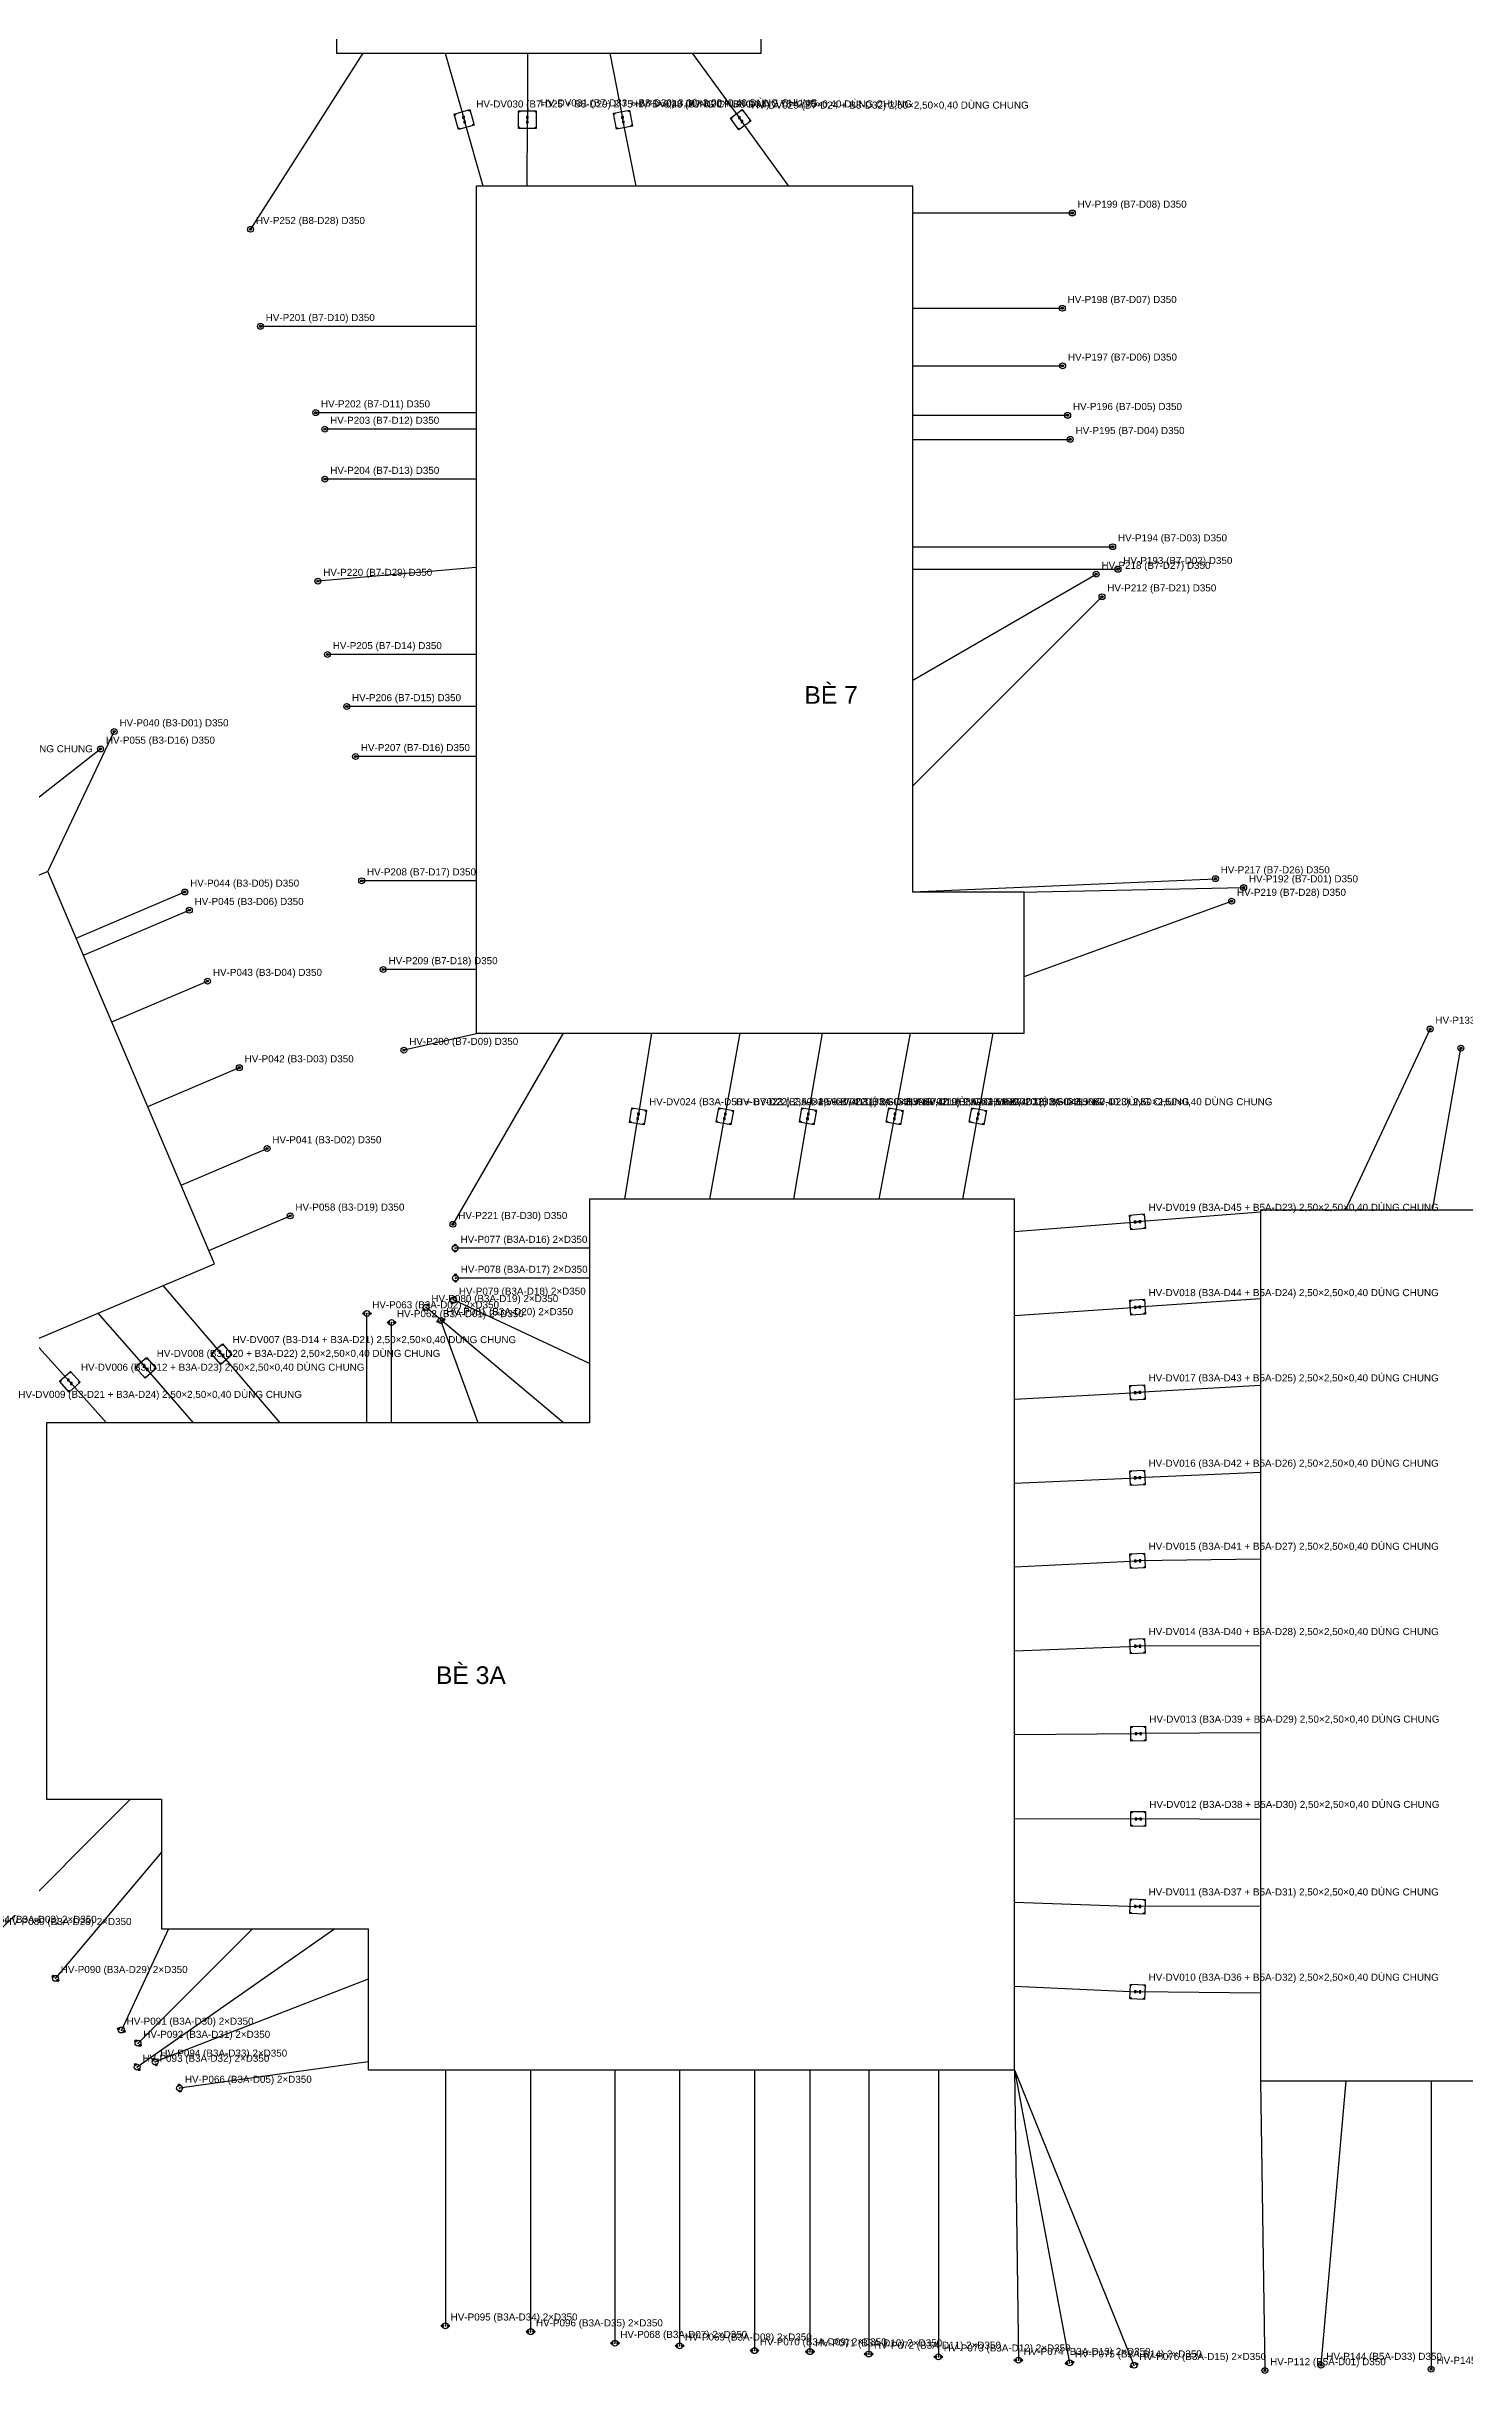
# Model space of a CAD drawing. Header units: metres. Extents: x -250 to 1222, y -294 to 420.
# Drawn here: x 12.6 to 253.8, y -292.6 to 102.9 of the extents above; entities that cross this region are included whole.
import ezdxf

# ---------------------------------------------------------------- set-up
doc = ezdxf.new("R2010")
doc.units = ezdxf.units.M
for name, color, linetype in [('01_BE_PIN', 4, 'Continuous'), ('02_DAY_NEO_BO', 3, 'Continuous'), ('03_DAY_NEO_DAY', 1, 'Continuous'), ('04_COC_KHOAN_NHOI_BO', 2, 'Continuous'), ('05_DE_NEO_VIT_XOAN', 6, 'Continuous'), ('06_TOA_DO_TEXT', 7, 'Continuous')]:
    doc.layers.add(name, color=color, linetype=linetype)
doc.styles.add('VN', font='arial.ttf')

msp = doc.modelspace()

# ---------------------------------------------------------------- linework, layer by layer
at = {"layer": '01_BE_PIN'}
for p, q in [((61.923, 281.789), (61.923, 101.789)), ((134.151, 101.789), (134.151, 167.784)), ((61.923, 101.789), (134.151, 101.789)), ((159.885, 79.189), (85.665, 79.189)), ((85.665, 79.189), (85.665, -64.811)), ((159.885, -40.811), (159.885, 79.189)), ((12.886, -37.296), (-1.842, -43.548)), ((41.2, -104.001), (12.886, -37.296)), ((178.855, -40.811), (159.885, -40.811)), ((178.855, -64.811), (178.855, -40.811)), ((85.665, -64.811), (178.855, -64.811)), ((104.939, -93.041), (104.939, -131.025)), ((177.171, -93.041), (104.939, -93.041)), ((177.171, -241.041), (177.171, -93.041)), ((401.135, -94.915), (219.028, -94.915)), ((219.028, -94.915), (219.028, -242.914)), ((-17.712, -129.008), (41.2, -104.001)), ((104.939, -131.025), (12.644, -131.025)), ((12.644, -131.025), (12.644, -195.043)), ((12.644, -195.043), (32.159, -195.043)), ((32.159, -195.043), (32.159, -217.041)), ((32.159, -217.041), (67.299, -217.041)), ((67.299, -217.041), (67.299, -241.041)), ((67.299, -241.041), (177.171, -241.041)), ((219.028, -242.914), (363.495, -242.914))]:
    msp.add_line(p, q, dxfattribs=at)
at = {"layer": '02_DAY_NEO_BO'}
for p, q in [((66.4, 101.79), (47.33, 71.85)), ((159.89, 74.62), (187.02, 74.62)), ((159.89, 58.42), (185.32, 58.42)), ((85.67, 55.35), (49, 55.35)), ((159.89, 48.63), (185.37, 48.63)), ((85.67, 40.67), (58.4, 40.67)), ((159.89, 40.23), (186.22, 40.23)), ((85.67, 37.88), (59.95, 37.88)), ((159.89, 36.14), (186.66, 36.14)), ((85.67, 29.37), (59.97, 29.37)), ((159.89, 17.89), (193.88, 17.89)), ((85.67, 14.38), (58.77, 12.03)), ((159.89, 14.05), (194.79, 14.05)), ((159.89, -4.78), (191.07, 13.22)), ((159.89, -22.78), (192.06, 9.39)), ((85.67, -0.42), (60.4, -0.42)), ((85.67, -9.27), (63.67, -9.27)), ((12.88, -37.3), (24.14, -13.54)), ((-4.58, -37.1), (21.83, -16.49)), ((85.67, -17.76), (65.17, -17.76)), ((85.67, -38.89), (66.21, -38.89)), ((159.89, -40.78), (211.34, -38.54)), ((17.7, -48.63), (36.15, -40.8)), ((178.28, -40.81), (216.14, -40.06)), ((178.86, -55.19), (214.1, -42.36)), ((18.93, -51.54), (36.91, -43.91)), ((85.67, -53.98), (69.88, -53.98)), ((23.74, -62.88), (40.02, -55.97)), ((86.23, -64.81), (73.39, -67.7)), ((100.48, -64.81), (81.73, -97.29)), ((233.47, -94.91), (247.84, -64.1)), ((29.85, -77.27), (45.42, -70.66)), ((248.22, -94.91), (253.08, -67.34)), ((35.52, -90.62), (50.13, -84.42)), ((40.23, -101.72), (54.04, -95.87)), ((104.94, -101.35), (82.12, -101.35)), ((104.94, -106.44), (82.15, -106.44)), ((104.94, -120.94), (81.83, -110.16)), ((67.1, -131.02), (67.1, -112.47)), ((71.3, -131.02), (71.3, -113.98)), ((100.52, -131.02), (77.16, -111.41)), ((86.02, -131.02), (79.69, -113.64)), ((26.89, -195.04), (4.62, -217.31)), ((32.16, -204.02), (14.16, -225.47)), ((33.39, -217.04), (25.36, -234.26)), ((61.64, -217.04), (28.05, -240.56)), ((47.64, -217.04), (28.19, -236.49)), ((67.3, -225.63), (31.09, -239.68)), ((67.3, -239.68), (35.26, -244.13)), ((80.44, -241.04), (80.44, -284.54)), ((94.94, -241.04), (94.94, -285.54)), ((109.27, -241.04), (109.27, -287.5)), ((120.26, -241.04), (120.26, -287.94)), ((132.99, -241.04), (132.99, -288.76)), ((142.42, -241.04), (142.42, -288.94)), ((152.41, -241.04), (152.41, -289.34)), ((164.26, -241.04), (164.26, -289.8)), ((177.17, -241.04), (177.85, -290.39)), ((177.17, -241.04), (186.56, -290.82)), ((177.17, -241.04), (197.5, -291.25)), ((219.03, -242.91), (219.74, -292.14)), ((233.52, -242.91), (229.29, -291.23)), ((248.02, -242.91), (248.02, -291.91))]:
    msp.add_line(p, q, dxfattribs=at)
at = {"layer": '03_DAY_NEO_DAY'}
for p, q in [((80.4, 101.79), (83.63, 90.49)), ((94.4, 101.79), (94.38, 90.49)), ((108.4, 101.79), (110.63, 90.49)), ((122.4, 101.79), (130.63, 90.49)), ((86.85, 79.19), (83.63, 90.49)), ((94.35, 79.19), (94.38, 90.49)), ((112.85, 79.19), (110.63, 90.49)), ((138.85, 79.19), (130.63, 90.49)), ((115.48, -64.81), (113.2, -78.93)), ((130.48, -64.81), (127.95, -78.93)), ((144.48, -64.81), (142.07, -78.93)), ((159.48, -64.81), (156.82, -78.93)), ((173.48, -64.81), (170.95, -78.93)), ((110.92, -93.04), (113.2, -78.93)), ((125.42, -93.04), (127.95, -78.93)), ((139.67, -93.04), (142.07, -78.93)), ((154.17, -93.04), (156.82, -78.93)), ((168.42, -93.04), (170.95, -78.93)), ((177.17, -98.54), (198.1, -96.88)), ((219.03, -95.22), (198.1, -96.88)), ((32.43, -107.72), (42.39, -119.37)), ((219.03, -109.97), (198.1, -111.38)), ((21.39, -112.41), (29.5, -121.71)), ((177.17, -112.79), (198.1, -111.38)), ((10.34, -117.1), (16.6, -124.06)), ((37.6, -131.02), (29.5, -121.71)), ((52.35, -131.02), (42.39, -119.37)), ((22.85, -131.02), (16.6, -124.06)), ((177.17, -127.04), (198.1, -125.88)), ((219.03, -124.72), (198.1, -125.88)), ((177.17, -141.29), (198.1, -140.38)), ((219.03, -139.47), (198.1, -140.38)), ((219.03, -154.22), (198.11, -154.5)), ((177.17, -155.54), (198.11, -154.5)), ((177.17, -169.79), (198.11, -169)), ((219.03, -168.97), (198.11, -169)), ((177.17, -184.04), (198.23, -183.88)), ((219.03, -183.72), (198.23, -183.88)), ((177.17, -198.29), (198.23, -198.38)), ((219.03, -198.47), (198.23, -198.38)), ((177.17, -212.54), (198.11, -213.26)), ((219.03, -213.22), (198.11, -213.26)), ((177.17, -226.79), (198.11, -227.76)), ((219.03, -227.97), (198.11, -227.76))]:
    msp.add_line(p, q, dxfattribs=at)
at = {"layer": '04_COC_KHOAN_NHOI_BO'}
for centre, radius in [((47.33, 71.85), 0.5), ((47.33, 71.85), 0.175), ((187.02, 74.62), 0.5), ((187.02, 74.62), 0.175), ((49, 55.35), 0.5), ((49, 55.35), 0.175), ((185.32, 58.42), 0.5), ((185.32, 58.42), 0.175), ((185.37, 48.63), 0.5), ((185.37, 48.63), 0.175), ((58.4, 40.67), 0.5), ((58.4, 40.67), 0.175), ((186.22, 40.23), 0.5), ((186.22, 40.23), 0.175), ((59.95, 37.88), 0.5), ((59.95, 37.88), 0.175), ((186.66, 36.14), 0.5), ((186.66, 36.14), 0.175), ((59.97, 29.37), 0.5), ((59.97, 29.37), 0.175), ((193.88, 17.89), 0.5), ((193.88, 17.89), 0.175), ((58.77, 12.03), 0.5), ((58.77, 12.03), 0.175), ((191.07, 13.22), 0.5), ((191.07, 13.22), 0.175), ((194.79, 14.05), 0.5), ((194.79, 14.05), 0.175), ((192.06, 9.39), 0.5), ((192.06, 9.39), 0.175), ((60.4, -0.42), 0.5), ((60.4, -0.42), 0.175), ((63.67, -9.27), 0.5), ((63.67, -9.27), 0.175), ((24.14, -13.54), 0.5), ((24.14, -13.54), 0.175), ((21.83, -16.49), 0.5), ((21.83, -16.49), 0.175), ((65.17, -17.76), 0.5), ((65.17, -17.76), 0.175), ((66.21, -38.89), 0.5), ((66.21, -38.89), 0.175), ((211.34, -38.54), 0.5), ((211.34, -38.54), 0.175), ((36.15, -40.8), 0.5), ((36.15, -40.8), 0.175), ((36.91, -43.91), 0.5), ((214.1, -42.36), 0.5), ((214.1, -42.36), 0.175), ((216.14, -40.06), 0.5), ((216.14, -40.06), 0.175), ((36.91, -43.91), 0.175), ((69.88, -53.98), 0.5), ((69.88, -53.98), 0.175), ((40.02, -55.97), 0.5), ((40.02, -55.97), 0.175), ((73.39, -67.7), 0.5), ((247.84, -64.1), 0.5), ((247.84, -64.1), 0.175), ((253.08, -67.34), 0.5), ((253.08, -67.34), 0.175), ((45.42, -70.66), 0.5), ((45.42, -70.66), 0.175), ((73.39, -67.7), 0.175), ((50.13, -84.42), 0.5), ((50.13, -84.42), 0.175), ((54.04, -95.87), 0.5), ((54.04, -95.87), 0.175), ((81.73, -97.29), 0.5), ((81.73, -97.29), 0.175), ((82.12, -101.35), 0.5), ((82.12, -100.825), 0.175), ((82.12, -101.875), 0.175), ((82.15, -106.44), 0.5), ((82.15, -105.915), 0.175), ((82.15, -106.965), 0.175), ((81.83, -110.16), 0.5), ((81.608, -110.636), 0.175), ((82.052, -109.684), 0.175), ((66.575, -112.47), 0.175), ((67.1, -112.47), 0.5), ((67.625, -112.47), 0.175), ((70.775, -113.98), 0.175), ((71.3, -113.98), 0.5), ((71.825, -113.98), 0.175), ((76.822, -111.812), 0.175), ((77.16, -111.41), 0.5), ((77.498, -111.008), 0.175), ((79.197, -113.82), 0.175), ((79.69, -113.64), 0.5), ((80.183, -113.46), 0.175), ((13.758, -225.133), 0.175), ((14.16, -225.47), 0.5), ((14.562, -225.807), 0.175), ((24.884, -234.038), 0.175), ((25.36, -234.26), 0.5), ((25.836, -234.482), 0.175), ((27.819, -236.119), 0.175), ((28.19, -236.49), 0.5), ((28.561, -236.861), 0.175), ((28.05, -240.56), 0.5), ((27.749, -240.13), 0.175), ((28.351, -240.99), 0.175), ((31.09, -239.68), 0.5), ((30.9, -239.191), 0.175), ((31.28, -240.169), 0.175), ((35.26, -244.13), 0.5), ((35.188, -243.61), 0.175), ((35.332, -244.65), 0.175), ((79.915, -284.54), 0.175), ((80.44, -284.54), 0.5), ((80.965, -284.54), 0.175), ((94.415, -285.54), 0.175), ((94.94, -285.54), 0.5), ((95.465, -285.54), 0.175), ((108.745, -287.5), 0.175), ((109.27, -287.5), 0.5), ((109.795, -287.5), 0.175), ((119.735, -287.94), 0.175), ((120.26, -287.94), 0.5), ((120.785, -287.94), 0.175), ((132.465, -288.76), 0.175), ((132.99, -288.76), 0.5), ((133.515, -288.76), 0.175), ((142.42, -288.94), 0.5), ((141.895, -288.94), 0.175), ((142.945, -288.94), 0.175), ((151.885, -289.34), 0.175), ((152.41, -289.34), 0.5), ((152.935, -289.34), 0.175), ((163.735, -289.8), 0.175), ((164.26, -289.8), 0.5), ((164.785, -289.8), 0.175), ((177.325, -290.397), 0.175), ((177.85, -290.39), 0.5), ((178.375, -290.383), 0.175), ((186.044, -290.917), 0.175), ((186.56, -290.82), 0.5), ((187.076, -290.723), 0.175), ((197.013, -291.447), 0.175), ((197.5, -291.25), 0.5), ((197.987, -291.053), 0.175), ((219.74, -292.14), 0.5), ((219.74, -292.14), 0.175), ((229.29, -291.23), 0.5), ((229.29, -291.23), 0.175), ((248.02, -291.91), 0.5), ((248.02, -291.91), 0.175)]:
    msp.add_circle(centre, radius, dxfattribs=at)
for p in [(47.33, 71.85), (187.02, 74.62), (185.32, 58.42), (49, 55.35), (185.37, 48.63), (58.4, 40.67), (186.22, 40.23), (59.95, 37.88), (186.66, 36.14), (59.97, 29.37), (193.88, 17.89), (58.77, 12.03), (191.07, 13.22), (194.79, 14.05), (192.06, 9.39), (60.4, -0.42), (63.67, -9.27), (24.14, -13.54), (21.83, -16.49), (65.17, -17.76), (66.21, -38.89), (211.34, -38.54), (36.15, -40.8), (214.1, -42.36), (216.14, -40.06), (36.91, -43.91), (69.88, -53.98), (40.02, -55.97), (247.84, -64.1), (45.42, -70.66), (73.39, -67.7), (253.08, -67.34), (50.13, -84.42), (54.04, -95.87), (81.73, -97.29), (82.12, -101.35), (82.15, -106.44), (81.83, -110.16), (67.1, -112.47), (71.3, -113.98), (77.16, -111.41), (79.69, -113.64), (14.16, -225.47), (25.36, -234.26), (28.19, -236.49), (28.05, -240.56), (31.09, -239.68), (35.26, -244.13), (80.44, -284.54), (94.94, -285.54), (109.27, -287.5), (120.26, -287.94), (132.99, -288.76), (142.42, -288.94), (152.41, -289.34), (164.26, -289.8), (177.85, -290.39), (186.56, -290.82), (197.5, -291.25), (219.74, -292.14), (229.29, -291.23), (248.02, -291.91)]:
    msp.add_point(p, dxfattribs=at)
at = {"layer": '05_DE_NEO_VIT_XOAN'}
for p, q in [((81.931, 91.436), (84.576, 92.189)), ((82.684, 88.791), (81.931, 91.436)), ((83.67, 91.025), (83.37, 91.025)), ((83.37, 91.025), (83.37, 90.725)), ((83.67, 90.725), (83.67, 91.025)), ((84.576, 92.189), (85.329, 89.544)), ((92.875, 88.995), (92.885, 91.995)), ((92.885, 91.995), (95.885, 91.985)), ((94.531, 91.04), (94.231, 91.04)), ((94.231, 91.04), (94.231, 90.74)), ((94.531, 90.74), (94.531, 91.04)), ((95.885, 91.985), (95.875, 88.985)), ((109.016, 91.575), (111.715, 92.104)), ((109.545, 88.876), (109.016, 91.575)), ((110.702, 91.032), (110.402, 91.032)), ((110.402, 91.032), (110.402, 90.732)), ((110.702, 90.732), (110.702, 91.032)), ((111.715, 92.104), (112.244, 89.405)), ((128.884, 90.767), (130.907, 92.236)), ((130.907, 92.236), (132.376, 90.213)), ((85.329, 89.544), (82.684, 88.791)), ((83.37, 90.725), (83.67, 90.725)), ((83.89, 90.255), (83.59, 90.255)), ((83.59, 90.255), (83.59, 89.955)), ((83.59, 89.955), (83.89, 89.955)), ((83.89, 89.955), (83.89, 90.255)), ((95.875, 88.985), (92.875, 88.995)), ((94.529, 90.24), (94.229, 90.24)), ((94.229, 90.24), (94.229, 89.94)), ((94.229, 89.94), (94.529, 89.94)), ((94.231, 90.74), (94.531, 90.74)), ((94.529, 89.94), (94.529, 90.24)), ((112.244, 89.405), (109.545, 88.876)), ((110.402, 90.732), (110.702, 90.732)), ((110.857, 90.247), (110.557, 90.247)), ((110.557, 90.247), (110.557, 89.947)), ((110.557, 89.947), (110.857, 89.947)), ((110.857, 89.947), (110.857, 90.247)), ((130.353, 88.744), (128.884, 90.767)), ((130.544, 90.963), (130.244, 90.963)), ((130.244, 90.963), (130.244, 90.663)), ((130.244, 90.663), (130.544, 90.663)), ((132.376, 90.213), (130.353, 88.744)), ((130.544, 90.663), (130.544, 90.963)), ((131.015, 90.316), (130.715, 90.316)), ((130.715, 90.316), (130.715, 90.016)), ((130.715, 90.016), (131.015, 90.016)), ((131.015, 90.016), (131.015, 90.316)), ((111.766, -79.964), (112.166, -77.496)), ((112.166, -77.496), (114.634, -77.896)), ((113.414, -78.385), (113.114, -78.385)), ((113.114, -78.385), (113.114, -78.685)), ((113.114, -78.685), (113.414, -78.685)), ((113.414, -78.685), (113.414, -78.385)), ((114.634, -77.896), (114.234, -80.364)), ((126.498, -79.939), (126.941, -77.478)), ((126.941, -77.478), (129.402, -77.921)), ((128.171, -78.386), (127.871, -78.386)), ((127.871, -78.386), (127.871, -78.686)), ((127.871, -78.686), (128.171, -78.686)), ((128.171, -78.686), (128.171, -78.386)), ((129.402, -77.921), (128.959, -80.382)), ((140.627, -79.952), (141.048, -77.487)), ((141.048, -77.487), (143.513, -77.908)), ((142.287, -78.386), (141.987, -78.386)), ((141.987, -78.386), (141.987, -78.686)), ((141.987, -78.686), (142.287, -78.686)), ((142.287, -78.686), (142.287, -78.386)), ((143.513, -77.908), (143.092, -80.373)), ((155.361, -79.929), (155.821, -77.471)), ((155.821, -77.471), (158.279, -77.931)), ((157.044, -78.387), (156.744, -78.387)), ((156.744, -78.387), (156.744, -78.687)), ((156.744, -78.687), (157.044, -78.687)), ((157.044, -78.687), (157.044, -78.387)), ((158.279, -77.931), (157.819, -80.389)), ((169.498, -79.939), (169.941, -77.478)), ((169.941, -77.478), (172.402, -77.921)), ((171.171, -78.386), (170.871, -78.386)), ((170.871, -78.386), (170.871, -78.686)), ((170.871, -78.686), (171.171, -78.686)), ((171.171, -78.686), (171.171, -78.386)), ((172.402, -77.921), (171.959, -80.382)), ((114.234, -80.364), (111.766, -79.964)), ((113.286, -79.175), (112.986, -79.175)), ((112.986, -79.175), (112.986, -79.475)), ((112.986, -79.475), (113.286, -79.475)), ((113.286, -79.475), (113.286, -79.175)), ((128.959, -80.382), (126.498, -79.939)), ((128.029, -79.174), (127.729, -79.174)), ((127.729, -79.174), (127.729, -79.474)), ((127.729, -79.474), (128.029, -79.474)), ((128.029, -79.474), (128.029, -79.174)), ((143.092, -80.373), (140.627, -79.952)), ((142.153, -79.174), (141.853, -79.174)), ((141.853, -79.174), (141.853, -79.474)), ((141.853, -79.474), (142.153, -79.474)), ((142.153, -79.474), (142.153, -79.174)), ((157.819, -80.389), (155.361, -79.929)), ((156.896, -79.173), (156.596, -79.173)), ((156.596, -79.173), (156.596, -79.473)), ((156.596, -79.473), (156.896, -79.473)), ((156.896, -79.473), (156.896, -79.173)), ((171.959, -80.382), (169.498, -79.939)), ((171.029, -79.174), (170.729, -79.174)), ((170.729, -79.174), (170.729, -79.474)), ((170.729, -79.474), (171.029, -79.474)), ((171.029, -79.474), (171.029, -79.174)), ((196.756, -95.732), (199.248, -95.536)), ((196.952, -98.224), (196.756, -95.732)), ((199.444, -98.028), (196.952, -98.224)), ((197.851, -96.761), (197.551, -96.761)), ((197.551, -96.761), (197.551, -97.061)), ((197.551, -97.061), (197.851, -97.061)), ((197.851, -97.061), (197.851, -96.761)), ((198.649, -96.699), (198.349, -96.699)), ((198.349, -96.699), (198.349, -96.999)), ((198.349, -96.999), (198.649, -96.999)), ((198.649, -96.999), (198.649, -96.699)), ((199.248, -95.536), (199.444, -98.028)), ((196.768, -110.218), (199.262, -110.048)), ((196.938, -112.712), (196.768, -110.218)), ((199.262, -110.048), (199.432, -112.542)), ((199.432, -112.542), (196.938, -112.712)), ((197.851, -111.257), (197.551, -111.257)), ((197.551, -111.257), (197.551, -111.557)), ((197.551, -111.557), (197.851, -111.557)), ((197.851, -111.557), (197.851, -111.257)), ((198.649, -111.203), (198.349, -111.203)), ((198.349, -111.203), (198.349, -111.503)), ((198.349, -111.503), (198.649, -111.503)), ((198.649, -111.503), (198.649, -111.203)), ((40.628, -119.231), (42.529, -117.608)), ((42.529, -117.608), (44.152, -119.509)), ((14.835, -123.967), (16.693, -122.295)), ((16.693, -122.295), (18.365, -124.153)), ((27.736, -121.59), (29.62, -119.946)), ((29.38, -123.474), (27.736, -121.59)), ((29.387, -121.259), (29.087, -121.259)), ((29.087, -121.259), (29.087, -121.559)), ((29.087, -121.559), (29.387, -121.559)), ((31.264, -121.83), (29.38, -123.474)), ((29.387, -121.559), (29.387, -121.259)), ((29.912, -121.862), (29.612, -121.862)), ((29.612, -121.862), (29.612, -122.162)), ((29.612, -122.162), (29.912, -122.162)), ((29.62, -119.946), (31.264, -121.83)), ((29.912, -122.162), (29.912, -121.862)), ((42.251, -121.132), (40.628, -119.231)), ((42.28, -118.916), (41.98, -118.916)), ((41.98, -118.916), (41.98, -119.216)), ((41.98, -119.216), (42.28, -119.216)), ((44.152, -119.509), (42.251, -121.132)), ((42.28, -119.216), (42.28, -118.916)), ((42.8, -119.524), (42.5, -119.524)), ((42.5, -119.524), (42.5, -119.824)), ((42.5, -119.824), (42.8, -119.824)), ((42.8, -119.824), (42.8, -119.524)), ((16.507, -125.825), (14.835, -123.967)), ((16.482, -123.613), (16.182, -123.613)), ((16.182, -123.613), (16.182, -123.913)), ((16.182, -123.913), (16.482, -123.913)), ((16.482, -123.913), (16.482, -123.613)), ((18.365, -124.153), (16.507, -125.825)), ((17.017, -124.208), (16.717, -124.208)), ((16.717, -124.208), (16.717, -124.508)), ((16.717, -124.508), (17.017, -124.508)), ((17.017, -124.508), (17.017, -124.208)), ((196.782, -124.702), (199.278, -124.562)), ((196.922, -127.198), (196.782, -124.702)), ((197.851, -125.752), (197.551, -125.752)), ((197.551, -125.752), (197.551, -126.052)), ((197.551, -126.052), (197.851, -126.052)), ((197.851, -126.052), (197.851, -125.752)), ((198.649, -125.708), (198.349, -125.708)), ((198.349, -125.708), (198.349, -126.008)), ((198.349, -126.008), (198.649, -126.008)), ((198.649, -126.008), (198.649, -125.708)), ((199.278, -124.562), (199.418, -127.058)), ((199.418, -127.058), (196.922, -127.198)), ((196.797, -139.186), (199.294, -139.077)), ((196.906, -141.683), (196.797, -139.186)), ((199.403, -141.574), (196.906, -141.683)), ((197.85, -140.247), (197.55, -140.247)), ((197.55, -140.247), (197.55, -140.547)), ((197.55, -140.547), (197.85, -140.547)), ((197.85, -140.547), (197.85, -140.247)), ((198.65, -140.213), (198.35, -140.213)), ((198.35, -140.213), (198.35, -140.513)), ((198.35, -140.513), (198.65, -140.513)), ((198.65, -140.513), (198.65, -140.213)), ((199.294, -139.077), (199.403, -141.574)), ((196.8, -153.313), (199.297, -153.19)), ((196.923, -155.81), (196.8, -153.313)), ((199.297, -153.19), (199.42, -155.687)), ((199.42, -155.687), (196.923, -155.81)), ((197.86, -154.37), (197.56, -154.37)), ((197.56, -154.37), (197.56, -154.67)), ((197.56, -154.67), (197.86, -154.67)), ((197.86, -154.67), (197.86, -154.37)), ((198.66, -154.344), (198.36, -154.344)), ((198.36, -154.344), (198.36, -154.644)), ((198.36, -154.644), (198.66, -154.644)), ((198.66, -154.644), (198.66, -154.344)), ((196.813, -167.799), (199.311, -167.703)), ((196.909, -170.297), (196.813, -167.799)), ((197.86, -168.865), (197.56, -168.865)), ((197.56, -168.865), (197.56, -169.165)), ((197.56, -169.165), (197.86, -169.165)), ((197.86, -169.165), (197.86, -168.865)), ((198.66, -168.849), (198.36, -168.849)), ((198.36, -168.849), (198.36, -169.149)), ((198.36, -169.149), (198.66, -169.149)), ((198.66, -169.149), (198.66, -168.849)), ((199.311, -167.703), (199.407, -170.201)), ((199.407, -170.201), (196.909, -170.297)), ((196.971, -182.639), (199.471, -182.621)), ((196.989, -185.139), (196.971, -182.639)), ((199.489, -185.121), (196.989, -185.139)), ((197.98, -183.733), (197.68, -183.733)), ((197.68, -183.733), (197.68, -184.033)), ((197.68, -184.033), (197.98, -184.033)), ((197.98, -184.033), (197.98, -183.733)), ((198.78, -183.727), (198.48, -183.727)), ((198.48, -183.727), (198.48, -184.027)), ((198.48, -184.027), (198.78, -184.027)), ((198.78, -184.027), (198.78, -183.727)), ((199.471, -182.621), (199.489, -185.121)), ((196.976, -199.626), (196.984, -197.126)), ((196.984, -197.126), (199.484, -197.134)), ((199.484, -197.134), (199.476, -199.634)), ((199.476, -199.634), (196.976, -199.626)), ((197.98, -198.229), (197.68, -198.229)), ((197.68, -198.229), (197.68, -198.529)), ((197.68, -198.529), (197.98, -198.529)), ((197.98, -198.529), (197.98, -198.229)), ((198.78, -198.231), (198.48, -198.231)), ((198.48, -198.231), (198.48, -198.531)), ((198.48, -198.531), (198.78, -198.531)), ((198.78, -198.531), (198.78, -198.231)), ((196.817, -214.466), (196.904, -211.967)), ((196.904, -211.967), (199.403, -212.054)), ((197.86, -213.096), (197.56, -213.096)), ((197.56, -213.096), (197.56, -213.396)), ((197.56, -213.396), (197.86, -213.396)), ((197.86, -213.396), (197.86, -213.096)), ((198.66, -213.109), (198.36, -213.109)), ((198.36, -213.109), (198.36, -213.409)), ((198.36, -213.409), (198.66, -213.409)), ((198.66, -213.409), (198.66, -213.109)), ((199.403, -212.054), (199.316, -214.553)), ((199.316, -214.553), (196.817, -214.466)), ((196.803, -228.95), (196.92, -226.453)), ((199.3, -229.067), (196.803, -228.95)), ((196.92, -226.453), (199.417, -226.57)), ((197.86, -227.591), (197.56, -227.591)), ((197.56, -227.591), (197.56, -227.891)), ((197.56, -227.891), (197.86, -227.891)), ((197.86, -227.891), (197.86, -227.591)), ((198.66, -227.614), (198.36, -227.614)), ((198.36, -227.614), (198.36, -227.914)), ((198.36, -227.914), (198.66, -227.914)), ((198.66, -227.914), (198.66, -227.614)), ((199.417, -226.57), (199.3, -229.067))]:
    msp.add_line(p, q, dxfattribs=at)
for centre in [(82.116, 91.333), (84.473, 92.004), (93.035, 91.845), (95.735, 91.835), (109.192, 91.456), (111.596, 91.928), (130.873, 92.026), (82.787, 88.976), (85.144, 89.647), (93.025, 89.145), (95.725, 89.135), (109.664, 89.052), (112.068, 89.524), (129.094, 90.733), (130.387, 88.954), (132.166, 90.247), (112.29, -77.668), (114.462, -78.02), (127.062, -77.653), (129.227, -78.042), (141.171, -77.66), (143.34, -78.031), (155.941, -77.646), (158.104, -78.051), (170.062, -77.653), (172.227, -78.042), (111.938, -79.84), (114.11, -80.192), (126.673, -79.818), (128.838, -80.207), (140.8, -79.829), (142.969, -80.2), (155.536, -79.809), (157.699, -80.214), (169.673, -79.818), (171.838, -80.207), (196.917, -95.87), (197.09, -98.063), (199.11, -95.697), (199.283, -97.89), (196.928, -110.357), (199.123, -110.208), (197.077, -112.552), (199.272, -112.403), (42.512, -117.819), (16.681, -122.506), (27.948, -121.604), (29.606, -120.158), (31.052, -121.816), (40.839, -119.248), (42.268, -120.921), (43.941, -119.492), (15.046, -123.979), (16.519, -125.614), (18.154, -124.141), (29.394, -123.262), (196.94, -124.843), (199.137, -124.72), (197.063, -127.04), (199.26, -126.917), (196.953, -139.329), (197.049, -141.527), (199.151, -139.233), (199.247, -141.431), (196.958, -153.455), (199.155, -153.348), (197.065, -155.652), (199.262, -155.545), (196.969, -167.943), (197.053, -170.141), (199.167, -167.859), (199.251, -170.057), (197.122, -182.788), (197.138, -184.988), (199.322, -182.772), (199.338, -184.972), (197.134, -197.276), (199.334, -197.284), (197.126, -199.476), (199.326, -199.484), (197.049, -212.122), (199.248, -212.199), (196.972, -214.321), (199.171, -214.398), (196.959, -228.807), (197.063, -226.609), (199.157, -228.911), (199.261, -226.713)]:
    msp.add_circle(centre, 0.06, dxfattribs=at)
for p in [(83.63, 90.49), (94.38, 90.49), (110.63, 90.49), (130.63, 90.49), (113.2, -78.93), (127.95, -78.93), (142.07, -78.93), (156.82, -78.93), (170.95, -78.93), (198.1, -96.88), (198.1, -111.38), (29.5, -121.71), (42.39, -119.37), (16.6, -124.06), (198.1, -125.88), (198.1, -140.38), (198.11, -154.5), (198.11, -169), (198.23, -183.88), (198.23, -198.38), (198.11, -213.26), (198.11, -227.76)]:
    msp.add_point(p, dxfattribs=at)

# ---------------------------------------------------------------- texts
at = {"layer": '01_BE_PIN', "style": 'VN'}
for s, p in [('BÈ 7', (141.468, -8.811)), ('BÈ 3A', (78.842, -175.438))]:
    msp.add_text(s, height=3, dxfattribs=at).set_placement(p)
at = {"layer": '06_TOA_DO_TEXT', "style": 'VN'}
for s, p in [('HV-DV030 (B7-D25 + B8-D29) 2,75×2,75×0,40 DÙNG CHUNG', (85.693, 92.553)), ('HV-DV031 (B7-D33 + B8-D30) 3,00×3,00×0,40 DÙNG CHUNG', (96.63, 92.74)), ('HV-DV028 (B7-D20 + B8-D31) 2,75×2,75×0,40 DÙNG CHUNG', (112.693, 92.553)), ('HV-DV029 (B7-D24 + B8-D32) 2,50×2,50×0,40 DÙNG CHUNG', (132.505, 92.365)), ('HV-P199 (B7-D08) D350', (187.92, 75.52)), ('HV-P252 (B8-D28) D350', (48.23, 72.75)), ('HV-P198 (B7-D07) D350', (186.22, 59.32)), ('HV-P201 (B7-D10) D350', (49.9, 56.25)), ('HV-P197 (B7-D06) D350', (186.27, 49.53)), ('HV-P202 (B7-D11) D350', (59.3, 41.57)), ('HV-P203 (B7-D12) D350', (60.85, 38.78)), ('HV-P196 (B7-D05) D350', (187.12, 41.13)), ('HV-P195 (B7-D04) D350', (187.56, 37.04)), ('HV-P204 (B7-D13) D350', (60.87, 30.27)), ('HV-P194 (B7-D03) D350', (194.78, 18.79)), ('HV-P193 (B7-D02) D350', (195.69, 14.95)), ('HV-P220 (B7-D29) D350', (59.67, 12.93)), ('HV-P218 (B7-D27) D350', (191.97, 14.12)), ('HV-P212 (B7-D21) D350', (192.96, 10.29)), ('HV-P205 (B7-D14) D350', (61.3, 0.48)), ('HV-P206 (B7-D15) D350', (64.57, -8.37)), ('HV-P040 (B3-D01) D350', (25.04, -12.64)), ('HV-DV005 (B2-D18 + B3-D13) 2,50×2,50×0,40 DÙNG CHUNG', (-26.585, -17.055)), ('HV-P055 (B3-D16) D350', (22.73, -15.59)), ('HV-P207 (B7-D16) D350', (66.07, -16.86)), ('HV-P044 (B3-D05) D350', (37.05, -39.9)), ('HV-P208 (B7-D17) D350', (67.11, -37.99)), ('HV-P217 (B7-D26) D350', (212.24, -37.64)), ('HV-P192 (B7-D01) D350', (217.04, -39.16)), ('HV-P045 (B3-D06) D350', (37.81, -43.01)), ('HV-P219 (B7-D28) D350', (215, -41.46)), ('HV-P043 (B3-D04) D350', (40.92, -55.07)), ('HV-P209 (B7-D18) D350', (70.78, -53.08)), ('HV-P133 (B5A-D22) D350', (248.74, -63.2)), ('HV-P200 (B7-D09) D350', (74.29, -66.8)), ('HV-P042 (B3-D03) D350', (46.32, -69.76)), ('HV-DV024 (B3A-D50 + B7-D22) 2,50×2,50×0,40 DÙNG CHUNG', (115.075, -77.055)), ('HV-DV023 (B3A-D49 + B7-D31) 2,50×2,50×0,40 DÙNG CHUNG', (129.825, -77.055)), ('HV-DV022 (B3A-D48 + B7-D19) 2,50×2,50×0,40 DÙNG CHUNG', (143.945, -77.055)), ('HV-DV021 (B3A-D47 + B7-D32) 2,50×2,50×0,40 DÙNG CHUNG', (158.695, -77.055)), ('HV-DV020 (B3A-D46 + B7-D23) 2,50×2,50×0,40 DÙNG CHUNG', (172.825, -77.055)), ('HV-P041 (B3-D02) D350', (51.03, -83.52)), ('HV-P058 (B3-D19) D350', (54.94, -94.97)), ('HV-DV019 (B3A-D45 + B5A-D23) 2,50×2,50×0,40 DÙNG CHUNG', (199.975, -95.005)), ('HV-P221 (B7-D30) D350', (82.63, -96.39)), ('HV-P077 (B3A-D16) 2×D350', (83.02, -100.45)), ('HV-P078 (B3A-D17) 2×D350', (83.05, -105.54)), ('HV-P063 (B3A-D02) 2×D350', (68, -111.57)), ('HV-P080 (B3A-D19) 2×D350', (78.06, -110.51)), ('HV-P079 (B3A-D18) 2×D350', (82.73, -109.26)), ('HV-DV018 (B3A-D44 + B5A-D24) 2,50×2,50×0,40 DÙNG CHUNG', (199.975, -109.505)), ('HV-P062 (B3A-D01) 2×D350', (72.2, -113.08)), ('HV-P081 (B3A-D20) 2×D350', (80.59, -112.74)), ('HV-DV008 (B3-D20 + B3A-D22) 2,50×2,50×0,40 DÙNG CHUNG', (31.375, -119.835)), ('HV-DV007 (B3-D14 + B3A-D21) 2,50×2,50×0,40 DÙNG CHUNG', (44.265, -117.495)), ('HV-DV006 (B3-D12 + B3A-D23) 2,50×2,50×0,40 DÙNG CHUNG', (18.475, -122.185)), ('HV-DV017 (B3A-D43 + B5A-D25) 2,50×2,50×0,40 DÙNG CHUNG', (199.975, -124.005)), ('HV-DV009 (B3-D21 + B3A-D24) 2,50×2,50×0,40 DÙNG CHUNG', (7.845, -126.805)), ('HV-DV016 (B3A-D42 + B5A-D26) 2,50×2,50×0,40 DÙNG CHUNG', (199.975, -138.505)), ('HV-DV015 (B3A-D41 + B5A-D27) 2,50×2,50×0,40 DÙNG CHUNG', (199.985, -152.625)), ('HV-DV014 (B3A-D40 + B5A-D28) 2,50×2,50×0,40 DÙNG CHUNG', (199.985, -167.125)), ('HV-DV013 (B3A-D39 + B5A-D29) 2,50×2,50×0,40 DÙNG CHUNG', (200.105, -182.005)), ('HV-DV012 (B3A-D38 + B5A-D30) 2,50×2,50×0,40 DÙNG CHUNG', (200.105, -196.505)), ('HV-DV011 (B3A-D37 + B5A-D31) 2,50×2,50×0,40 DÙNG CHUNG', (199.985, -211.385)), ('HV-P064 (B3A-D03) 2×D350', (-0.39, -216.04)), ('HV-P089 (B3A-D28) 2×D350', (5.52, -216.41)), ('HV-P090 (B3A-D29) 2×D350', (15.06, -224.57)), ('HV-DV010 (B3A-D36 + B5A-D32) 2,50×2,50×0,40 DÙNG CHUNG', (199.985, -225.885)), ('HV-P091 (B3A-D30) 2×D350', (26.26, -233.36)), ('HV-P092 (B3A-D31) 2×D350', (29.09, -235.59)), ('HV-P093 (B3A-D32) 2×D350', (28.95, -239.66)), ('HV-P094 (B3A-D33) 2×D350', (31.99, -238.78)), ('HV-P066 (B3A-D05) 2×D350', (36.16, -243.23)), ('HV-P095 (B3A-D34) 2×D350', (81.34, -283.64)), ('HV-P096 (B3A-D35) 2×D350', (95.84, -284.64)), ('HV-P068 (B3A-D07) 2×D350', (110.17, -286.6)), ('HV-P069 (B3A-D08) 2×D350', (121.16, -287.04)), ('HV-P070 (B3A-D09) 2×D350', (133.89, -287.86)), ('HV-P071 (B3A-D10) 2×D350', (143.32, -288.04)), ('HV-P072 (B3A-D11) 2×D350', (153.31, -288.44)), ('HV-P073 (B3A-D12) 2×D350', (165.16, -288.9)), ('HV-P074 (B3A-D13) 2×D350', (178.75, -289.49)), ('HV-P075 (B3A-D14) 2×D350', (187.46, -289.92)), ('HV-P076 (B3A-D15) 2×D350', (198.4, -290.35)), ('HV-P112 (B5A-D01) D350', (220.64, -291.24)), ('HV-P144 (B5A-D33) D350', (230.19, -290.33)), ('HV-P145 (B5A-D34) D350', (248.92, -291.01))]:
    msp.add_text(s, height=1.2, dxfattribs=at).set_placement(p)

doc.saveas('drawing.dxf')
